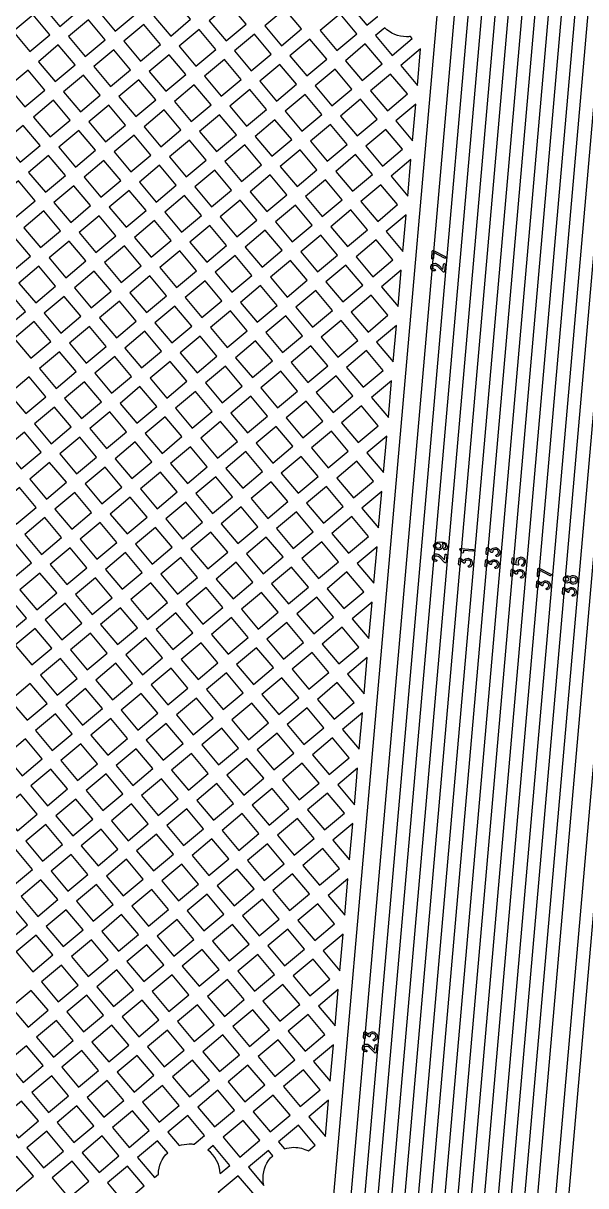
# Model space of a CAD drawing. Extents: x 592 to 965, y 89 to 353.
# Drawn here: x 671.16 to 674.39, y 200.61 to 207.3 of the extents above; entities that cross this region are included whole.
import ezdxf

# ---------------------------------------------------------------- set-up
doc = ezdxf.new("R2010")
doc.units = 0
doc.layers.add('bak_bak_ttr1-bcq8120', color=8, linetype='Continuous')
doc.layers.add('biaozhu1', color=4, linetype='Continuous')

msp = doc.modelspace()

# ---------------------------------------------------------------- linework, layer by layer
at = {"layer": 'bak_bak_ttr1-bcq8120'}
for p, q in [((673.444, 207.1498), (673.3297, 207.0539)), ((673.4256, 206.9396), (673.444, 207.1498)), ((673.3297, 207.0539), (673.4256, 206.9396)), ((673.4161, 206.8313), (673.3018, 206.7354)), ((673.3977, 206.6211), (673.4161, 206.8313)), ((673.3018, 206.7354), (673.3977, 206.6211)), ((673.3882, 206.5127), (673.2739, 206.4168)), ((673.3698, 206.3025), (673.3882, 206.5127)), ((673.2739, 206.4168), (673.3698, 206.3025)), ((673.3604, 206.1944), (673.246, 206.0984)), ((673.342, 205.9841), (673.3604, 206.1944)), ((673.246, 206.0984), (673.342, 205.9841)), ((673.3325, 205.8758), (673.2182, 205.7799)), ((673.3141, 205.6657), (673.3325, 205.8758)), ((673.2182, 205.7799), (673.3141, 205.6657)), ((673.3046, 205.5572), (673.1905, 205.4614)), ((673.2863, 205.3473), (673.3046, 205.5572)), ((673.1905, 205.4614), (673.2863, 205.3473)), ((673.2768, 205.2389), (673.1624, 205.143)), ((673.2584, 205.0286), (673.2768, 205.2389)), ((673.1624, 205.143), (673.2584, 205.0286)), ((673.2489, 204.9204), (673.1347, 204.8245)), ((673.2305, 204.7102), (673.2489, 204.9204)), ((673.1347, 204.8245), (673.2305, 204.7102)), ((673.2211, 204.6018), (673.1068, 204.506)), ((673.2027, 204.3918), (673.2211, 204.6018)), ((673.1068, 204.506), (673.2027, 204.3918)), ((673.1932, 204.2835), (673.0789, 204.1876)), ((673.1748, 204.0733), (673.1932, 204.2835)), ((673.0789, 204.1876), (673.1748, 204.0733)), ((673.1653, 203.9649), (673.051, 203.869)), ((673.1469, 203.7547), (673.1653, 203.9649)), ((673.051, 203.869), (673.1469, 203.7547)), ((673.1375, 203.6463), (673.0233, 203.5506)), ((673.1191, 203.4364), (673.1375, 203.6463)), ((673.0233, 203.5506), (673.1191, 203.4364)), ((673.1096, 203.328), (672.9953, 203.2321)), ((673.0912, 203.1178), (673.1096, 203.328)), ((672.9953, 203.2321), (673.0912, 203.1178)), ((673.0817, 203.0095), (672.9674, 202.9135)), ((672.9674, 202.9135), (673.0636, 202.7989)), ((673.0542, 202.6911), (672.9397, 202.5951)), ((673.0357, 202.4806), (673.0542, 202.6911)), ((672.9397, 202.5951), (673.0357, 202.4806)), ((673.0263, 202.3728), (672.9117, 202.2766)), ((673.0079, 202.162), (673.0263, 202.3728)), ((672.9117, 202.2766), (673.0079, 202.162)), ((672.9984, 202.0543), (672.8838, 201.9581)), ((672.98, 201.8434), (672.9984, 202.0543)), ((672.8838, 201.9581), (672.98, 201.8434)), ((672.9706, 201.7359), (672.856, 201.6397)), ((672.9522, 201.5251), (672.9706, 201.7359)), ((672.856, 201.6397), (672.9522, 201.5251)), ((672.9427, 201.4174), (672.8281, 201.3212)), ((672.9243, 201.2066), (672.9427, 201.4174)), ((672.8281, 201.3212), (672.9243, 201.2066)), ((672.9149, 201.0988), (672.8003, 201.0026)), ((672.8964, 200.888), (672.9149, 201.0988)), ((672.8003, 201.0026), (672.8964, 200.888)), ((672.454, 200.7121), (672.543, 200.6059))]:
    msp.add_line(p, q, dxfattribs=at)
for points in [[(671.2769, 185.7229), (672.42, 198.788, -0.084557), (672.4866, 199.0419, 0.012842), (672.5007, 199.0751, -0.038892), (672.5917, 199.2611, 0.005432), (672.5982, 199.273, -0.072156), (672.7286, 199.4537, 0.012468), (672.7417, 199.4681, -0.023508), (672.8294, 199.5582, -0.022369), (672.8905, 199.6105, 0.199574), (672.9782, 199.7807), (673.7643, 208.7684, 0.208857), (673.7545, 208.7977), (673.1101, 209.5657, 0.198847), (672.9178, 209.6646), (672.8984, 209.6662, -0.199257), (672.1572, 210.0527), (672.0399, 210.1926, -0.198627), (671.9547, 210.4666), (671.9631, 210.5626, 0.129624), (671.9307, 210.751)], [(672.151, 210.6581, 0.290912), (672.0351, 210.5104), (672.0304, 210.4574, 0.199272), (672.1004, 210.239), (672.2177, 210.0992, 0.204201), (672.9274, 209.7402, -0.199004), (673.1705, 209.6122), (673.8152, 208.8438, -0.193632), (673.8403, 208.7618), (673.0539, 199.7714, -0.198813), (672.938, 199.5509, 0.022929), (672.8806, 199.5018, 0.023385), (672.7985, 199.4173, -0.010513), (672.7853, 199.4028, -0.022235), (672.7832, 199.4003, 0.072793), (672.6647, 199.2358, -0.004389), (672.6589, 199.2252, -0.015946), (672.6578, 199.2232, 0.008858), (672.6471, 199.2047, 0.035228), (672.5708, 199.0451, -0.011593), (672.5567, 199.0119, -0.012171), (672.5561, 199.0105, 0.085251), (672.4957, 198.7794), (671.3528, 185.7165)], [(671.6253, 186.2084), (672.7159, 198.6734, -0.109035), (672.8491, 199.0962, 0.010628), (672.8684, 199.1315, -0.078149), (672.9555, 199.249, 0.016419), (672.9732, 199.2677, -0.026864), (673.0508, 199.3462, -0.017483), (673.0527, 199.3478, -0.026016), (673.0556, 199.3504), (673.159, 199.4374, 0.206158), (673.2756, 199.656), (674.0701, 208.7374, 0.197997), (673.9887, 208.9935), (673.2759, 209.8428, 0.098174), (673.2282, 209.8803), (673.1044, 209.9447, 0.068083), (673.0432, 209.9661, -0.042452), (672.9933, 209.9811, -0.064211), (672.7411, 210.1191, -0.072778), (672.7333, 210.1268, -0.203043), (672.6243, 210.4868), (672.5566, 210.6506, -0.065566), (672.5557, 210.6537)], [(672.8294, 210.621), (672.6999, 210.4768), (672.6992, 210.4695, 0.195262), (672.7899, 210.1779, 0.063755), (673.0238, 210.051, 0.039514), (673.0588, 210.0408, -0.070671), (673.1423, 210.0108), (673.2664, 209.9463, -0.097947), (673.3362, 209.8894), (674.0471, 209.0426, -0.199712), (674.1458, 208.7282), (673.3512, 199.6467, -0.204081), (673.2067, 199.378, -0.009011), (673.1946, 199.3676), (673.1021, 199.2898, 0.027055), (673.0297, 199.2166, -0.016274), (673.0087, 199.1944, 0.079024), (672.9351, 199.0946, -0.010566), (672.9143, 199.0568, 0.10916), (672.7916, 198.6646), (671.7015, 186.2046, -0.006158)], [(671.9392, 186.2989), (673.0169, 198.6167, -0.187863), (673.2742, 199.1355), (673.4278, 199.2644, 0.198737), (673.5717, 199.5431), (674.3747, 208.7222, 0.198999), (674.2263, 209.1894), (673.4434, 210.1226, -0.136966), (673.2993, 210.4407, 0.102815), (673.231, 210.5359)], [(673.461, 210.5468, 0.152816), (673.3876, 210.3908, 0.109088), (673.5019, 210.1716), (674.2868, 209.2358, -0.198711), (674.4504, 208.713), (673.6473, 199.5339, -0.197798), (673.4761, 199.2055), (673.3238, 199.0777, 0.187956), (673.0926, 198.6075), (672.0149, 186.2898, 0.020622)], [(672.2339, 185.3648), (672.24, 186.0312, -0.021921), (672.2436, 186.1156, -0.016001), (672.2439, 186.1179), (673.3267, 198.4935, -0.080307), (673.4195, 198.7838, -0.101185), (673.5465, 198.9439), (673.7317, 199.0993, 0.198892), (673.8605, 199.3465), (674.6794, 208.7077, 0.198951), (674.3614, 209.7159), (674.1086, 210.0173, -0.197129), (674.0163, 210.3137), (674.0217, 210.3758), (673.9325, 210.531)], [(674.2095, 210.5059), (674.0976, 210.3693), (674.0922, 210.307, 0.201222), (674.1706, 210.0618), (674.4198, 209.7649, -0.198945), (674.7554, 208.7011), (673.9364, 199.3399, -0.198476), (673.7813, 199.0414), (673.5952, 198.8852, 0.100956), (673.4875, 198.7494, 0.079892), (673.4023, 198.4837), (672.3194, 186.107, 0.021407), (672.3162, 186.031), (672.3101, 185.3463, 0.093108), (672.7399, 182.931, 0.006371)], [(672.4855, 210.4583), (672.5578, 210.1891), (672.619, 210.1161, 0.176587), (673.0168, 209.8878, -0.076586), (673.0987, 209.8597), (673.1732, 209.8206, -0.096961), (673.2429, 209.7634), (673.9317, 208.9425, -0.197172), (673.9941, 208.7428), (673.2017, 199.6856, -0.197245), (673.0968, 199.4849), (672.9925, 199.3973, 0.025718), (672.9127, 199.3159, -0.01192), (672.8926, 199.2943, 0.073273), (672.7995, 199.1647, -0.005522), (672.7904, 199.1482, -0.009972), (672.7898, 199.1471, 0.004013), (672.7813, 199.1322, -0.013227), (672.7805, 199.1306, 0.108271), (672.6399, 198.679), (671.5344, 186.0435)], [(673.1621, 210.4317), (673.2626, 210.1713), (673.3519, 210.0852, -0.092288), (673.4174, 210.0313), (674.1697, 209.1349, -0.199976), (674.2984, 208.7238), (673.5032, 199.6345, -0.19901), (673.3116, 199.2668), (673.2261, 199.195, 0.199599), (672.9433, 198.6498), (671.8585, 186.2511)], [(672.5656, 185.1566, -0.006619), (672.5838, 185.7935, -0.009763), (672.5838, 185.7952), (672.592, 185.9734, -0.009446), (672.654, 186.8807), (673.6498, 198.2615, -0.198259), (673.959, 198.8531), (674.0416, 198.9225, 0.198509), (674.1777, 199.1844), (675.0365, 209.0003, 0.14043), (674.9603, 209.3863, -0.082759), (674.8329, 209.7851), (674.7698, 210.2207), (674.6331, 210.4302)], [(671.4585, 186.0497), (672.5642, 198.688, -0.112201), (672.7245, 199.1864, 0.005658), (672.733, 199.2018, -0.072475), (672.8382, 199.3477, 0.011763), (672.8556, 199.3664, -0.026274), (672.9428, 199.4551), (673.0474, 199.5429, 0.200486), (673.126, 199.6949), (673.9181, 208.7493, 0.201057), (673.8712, 208.8961), (673.1825, 209.7168, 0.097178), (673.1348, 209.7547), (673.0632, 209.7922, 0.079912), (673.0006, 209.8133, -0.176619), (672.5585, 210.0696), (672.4999, 210.1394, -0.058412), (672.4948, 210.1423), (672.2453, 210.2588)], [(673.8571, 210.2695), (673.8293, 210.1178, 0.105861), (673.8392, 210.0452, 0.005662), (673.8556, 210.0044, -0.017563), (673.8565, 210.002, 0.073381), (673.8893, 209.949), (674.4049, 209.3346, -0.198907), (674.6029, 208.7068), (673.7893, 199.4083, -0.197474), (673.6437, 199.1304), (673.4591, 198.9755, 0.069681), (673.4154, 198.9272, 0.127401), (673.2436, 198.4393), (672.1676, 186.1405, 0.022673), (672.1635, 186.0432, -0.0028), (672.1634, 185.9437, -0.009724), (672.1634, 185.9426), (672.1574, 185.3114, 0.07177), (672.4263, 183.3888, 0.003315), (672.447, 183.3085), (672.4768, 183.2194, 0.016253), (672.8811, 182.1442, 0.014237)], [(671.7824, 186.2558), (672.8678, 198.6608, -0.198355), (673.1774, 199.2536), (673.263, 199.3254, 0.198778), (673.4272, 199.6411), (674.2229, 208.7348, 0.197785), (674.1113, 209.0859), (673.359, 209.9823, 0.0961), (673.313, 210.0196, -0.081677), (673.3029, 210.0266), (673.2102, 210.116, -0.030807), (673.2074, 210.1174), (672.9436, 210.2086)], [(672.0811, 185.3117, -0.004246), (672.0868, 185.7562, -0.022765), (672.0871, 185.7596, -0.017978), (672.087, 185.7622), (672.0873, 186.0429, -0.022698), (672.0916, 186.1472), (673.1681, 198.4504, -0.12635), (673.3522, 198.9698, -0.070436), (673.4107, 199.0344), (673.5951, 199.1891, 0.200192), (673.7139, 199.4195), (674.527, 208.7135, 0.198916), (674.3465, 209.2855), (673.8309, 209.9, -0.078668), (673.7842, 209.9776, -0.003334), (673.7743, 210.0021, -0.024299), (673.7733, 210.0042, 0.147241), (673.6031, 210.2187)], [(674.5781, 210.1968), (674.5595, 209.9558, 0.058875), (674.6434, 209.8024, -0.176555), (674.9351, 208.7157), (674.1071, 199.2512, -0.199013), (673.946, 198.9419), (673.7816, 198.804, 0.093137), (673.7289, 198.7399, 0.103735), (673.5531, 198.1593), (672.5031, 186.1577, 0.01783), (672.4942, 185.9816, -0.014054), (672.4941, 185.9789), (672.488, 185.3452, 0.010784), (672.4914, 185.0666, 0.062661), (672.7298, 183.6519, -0.03397), (672.7313, 183.6452, 0.009612), (672.7849, 183.4225, -0.010239), (672.7854, 183.4208, 0.064527), (673.3584, 182.0004, -0.151028)], [(672.3863, 185.3458), (672.3927, 185.9858, -0.017573), (672.4019, 186.1665), (673.4519, 198.1682, -0.103735), (673.6397, 198.7887, -0.093282), (673.7165, 198.882), (673.8812, 199.0202, 0.198619), (674.0058, 199.2601), (674.8339, 208.7246, 0.177626), (674.5566, 209.7494, -0.07673), (674.4427, 209.9812, 0.092465), (674.3175, 210.1023)], [(673.6083, 208.1533), (672.8764, 199.7857, -0.224537)], [(673.0636, 202.7989), (673.0774, 202.9568, -0.030636), (673.0775, 202.9614), (673.0817, 203.0095)], [(672.543, 200.6059, -0.060824), (672.5378, 200.6487, -0.207353), (672.594, 200.7784), (672.5688, 200.8084), (672.454, 200.7121)]]:
    msp.add_lwpolyline(points, format="xyb", dxfattribs=at)
for points in [[(671.2735, 207.3942), (671.3699, 207.2793), (671.4847, 207.3757), (671.3884, 207.4905)], [(671.5921, 207.3663), (671.6883, 207.2516), (671.8031, 207.3479), (671.7068, 207.4626)], [(671.9104, 207.3385), (672.0068, 207.2237), (672.1216, 207.32), (672.0252, 207.4348)], [(672.2289, 207.3106), (672.3252, 207.1959), (672.4399, 207.2921), (672.3437, 207.4068)], [(671.1003, 207.2489), (671.1967, 207.134), (671.3115, 207.2303), (671.2151, 207.3452)], [(671.4188, 207.2209), (671.5151, 207.1062), (671.63, 207.2026), (671.5337, 207.3173)], [(672.5473, 207.2827), (672.6436, 207.1679), (672.7585, 207.2643), (672.6622, 207.3791)], [(672.8659, 207.2549), (672.9622, 207.14), (673.0771, 207.2364), (672.9807, 207.3512)], [(671.7373, 207.1932), (671.8337, 207.0784), (671.9484, 207.1747), (671.8521, 207.2895)], [(672.0558, 207.1653), (672.1521, 207.0506), (672.2668, 207.1469), (672.1706, 207.2616)], [(672.3742, 207.1375), (672.4705, 207.0226), (672.5853, 207.1189), (672.4889, 207.2338)], [(672.6926, 207.1095), (672.789, 206.9947), (672.9039, 207.0911), (672.8075, 207.2059)], [(671.2457, 207.0757), (671.3419, 206.961), (671.4567, 207.0573), (671.3605, 207.172)], [(671.5641, 207.0479), (671.6604, 206.933), (671.7753, 207.0294), (671.6789, 207.1442)], [(671.8827, 207.02), (671.9789, 206.9053), (672.0937, 207.0016), (671.9974, 207.1163)], [(673.0112, 207.0817), (673.1075, 206.967), (673.2223, 207.0633), (673.126, 207.178)], [(672.201, 206.9922), (672.2974, 206.8774), (672.4122, 206.9737), (672.3158, 207.0885)], [(672.5195, 206.9643), (672.6159, 206.8494), (672.7306, 206.9457), (672.6343, 207.0605)], [(671.0725, 206.9304), (671.1688, 206.8157), (671.2836, 206.912), (671.1873, 207.0267)], [(671.3909, 206.9026), (671.4873, 206.7877), (671.6021, 206.884), (671.5057, 206.9989)], [(672.838, 206.9363), (672.9342, 206.8216), (673.0491, 206.918), (672.9529, 207.0327)], [(673.1565, 206.9086), (673.2528, 206.7937), (673.3676, 206.8901), (673.2713, 207.0049)], [(671.7094, 206.8746), (671.8057, 206.7599), (671.9205, 206.8563), (671.8243, 206.971)], [(672.0279, 206.8469), (672.1243, 206.7321), (672.239, 206.8284), (672.1427, 206.9432)], [(672.3464, 206.819), (672.4427, 206.7041), (672.5575, 206.8004), (672.4611, 206.9153)], [(671.2178, 206.7573), (671.3141, 206.6424), (671.4289, 206.7387), (671.3326, 206.8536)], [(672.6649, 206.791), (672.7611, 206.6763), (672.8759, 206.7726), (672.7796, 206.8873)], [(672.9832, 206.7632), (673.0796, 206.6484), (673.1945, 206.7448), (673.0981, 206.8596)], [(671.5363, 206.7294), (671.6325, 206.6146), (671.7473, 206.7109), (671.651, 206.8257)], [(671.8547, 206.7016), (671.951, 206.5867), (672.0659, 206.6831), (671.9695, 206.7979)], [(672.1732, 206.6737), (672.2696, 206.5589), (672.3844, 206.6552), (672.288, 206.77)], [(672.4917, 206.6458), (672.588, 206.5311), (672.7027, 206.6274), (672.6065, 206.7421)], [(672.8101, 206.618), (672.9065, 206.5031), (673.0212, 206.5994), (672.9248, 206.7142)], [(671.0446, 206.612), (671.141, 206.4971), (671.2558, 206.5934), (671.1594, 206.7083)], [(671.3631, 206.5841), (671.4594, 206.4693), (671.5742, 206.5657), (671.4779, 206.6804)], [(671.6815, 206.5563), (671.7779, 206.4414), (671.8926, 206.5377), (671.7963, 206.6526)], [(673.1286, 206.59), (673.2249, 206.4752), (673.3398, 206.5715), (673.2434, 206.6864)], [(672, 206.5283), (672.0964, 206.4135), (672.2112, 206.5099), (672.1149, 206.6247)], [(672.3186, 206.5005), (672.4148, 206.3858), (672.5296, 206.4821), (672.4334, 206.5968)], [(671.19, 206.4388), (671.2862, 206.3241), (671.401, 206.4204), (671.3047, 206.5351)], [(672.637, 206.4727), (672.7333, 206.3578), (672.8481, 206.4541), (672.7517, 206.569)], [(672.9555, 206.4447), (673.0518, 206.3299), (673.1666, 206.4262), (673.0702, 206.541)], [(671.5084, 206.411), (671.6047, 206.2961), (671.7195, 206.3924), (671.6231, 206.5073)], [(671.8269, 206.3831), (671.9232, 206.2682), (672.038, 206.3645), (671.9416, 206.4794)], [(672.1453, 206.3551), (672.2416, 206.2404), (672.3565, 206.3368), (672.2602, 206.4515)], [(671.0167, 206.2934), (671.113, 206.1787), (671.2279, 206.2751), (671.1316, 206.3898)], [(672.4638, 206.3274), (672.5602, 206.2126), (672.675, 206.3089), (672.5786, 206.4237)], [(672.7823, 206.2995), (672.8787, 206.1846), (672.9934, 206.2809), (672.8971, 206.3958)], [(671.3352, 206.2657), (671.4316, 206.1508), (671.5463, 206.2471), (671.45, 206.362)], [(671.6537, 206.2378), (671.7501, 206.1229), (671.8649, 206.2192), (671.7685, 206.3341)], [(673.1008, 206.2715), (673.1971, 206.1568), (673.3118, 206.2531), (673.2155, 206.3678)], [(671.9722, 206.2098), (672.0685, 206.0951), (672.1832, 206.1914), (672.087, 206.3061)], [(672.2906, 206.182), (672.3869, 206.0672), (672.5018, 206.1636), (672.4055, 206.2784)], [(672.6092, 206.1542), (672.7055, 206.0393), (672.8203, 206.1356), (672.7239, 206.2505)], [(671.162, 206.1203), (671.2583, 206.0055), (671.3732, 206.1019), (671.2768, 206.2167)], [(671.4806, 206.0925), (671.5769, 205.9776), (671.6917, 206.0739), (671.5953, 206.1888)], [(672.9277, 206.1262), (673.0239, 206.0115), (673.1387, 206.1078), (673.0424, 206.2225)], [(671.799, 206.0645), (671.8953, 205.9498), (672.0101, 206.0461), (671.9138, 206.1609)], [(672.1174, 206.0368), (672.2138, 205.9219), (672.3286, 206.0182), (672.2322, 206.1331)], [(670.9889, 205.9751), (671.0853, 205.8603), (671.2, 205.9565), (671.1036, 206.0713)], [(671.3073, 205.9471), (671.4037, 205.8323), (671.5185, 205.9286), (671.4222, 206.0435)], [(672.4359, 206.0088), (672.5323, 205.894), (672.6472, 205.9904), (672.5508, 206.1052)], [(672.7545, 205.981), (672.8508, 205.8663), (672.9655, 205.9626), (672.8693, 206.0773)], [(673.0729, 205.9532), (673.1693, 205.8383), (673.284, 205.9346), (673.1877, 206.0495)], [(671.6259, 205.9193), (671.7222, 205.8045), (671.8369, 205.9008), (671.7407, 206.0156)], [(671.9443, 205.8915), (672.0406, 205.7766), (672.1554, 205.8729), (672.0591, 205.9878)], [(672.2628, 205.8635), (672.3592, 205.7487), (672.4739, 205.845), (672.3776, 205.9598)], [(672.5813, 205.8356), (672.6775, 205.7209), (672.7924, 205.8173), (672.6961, 205.932)], [(671.1343, 205.8019), (671.2306, 205.687), (671.3453, 205.7833), (671.2489, 205.8981)], [(671.4527, 205.7739), (671.5489, 205.6592), (671.6638, 205.7556), (671.5675, 205.8703)], [(671.7711, 205.7462), (671.8675, 205.6313), (671.9823, 205.7276), (671.8859, 205.8425)], [(672.8998, 205.8079), (672.9961, 205.693), (673.1109, 205.7893), (673.0145, 205.9042)], [(672.0896, 205.7182), (672.186, 205.6034), (672.3008, 205.6997), (672.2044, 205.8146)], [(672.4081, 205.6903), (672.5044, 205.5756), (672.6192, 205.6719), (672.5229, 205.7866)], [(670.961, 205.6565), (671.0574, 205.5417), (671.1722, 205.6381), (671.0759, 205.7529)], [(671.2796, 205.6287), (671.3759, 205.514), (671.4905, 205.6102), (671.3943, 205.7249)], [(672.7265, 205.6625), (672.8229, 205.5477), (672.9378, 205.6441), (672.8414, 205.7589)], [(673.0451, 205.6347), (673.1415, 205.5198), (673.2562, 205.6161), (673.1599, 205.731)], [(671.5979, 205.6008), (671.6943, 205.486), (671.8091, 205.5823), (671.7128, 205.6972)], [(671.9165, 205.5729), (672.0129, 205.4581), (672.1276, 205.5544), (672.0313, 205.6692)], [(672.235, 205.545), (672.3312, 205.4303), (672.446, 205.5266), (672.3498, 205.6413)], [(671.1064, 205.4833), (671.2026, 205.3686), (671.3175, 205.465), (671.2212, 205.5797)], [(672.5534, 205.5172), (672.6497, 205.4024), (672.7645, 205.4987), (672.6681, 205.6135)], [(672.8719, 205.4893), (672.9682, 205.3744), (673.0831, 205.4708), (672.9867, 205.5857)], [(671.4248, 205.4556), (671.5212, 205.3407), (671.6359, 205.437), (671.5395, 205.5518)], [(671.7432, 205.4276), (671.8396, 205.3127), (671.9545, 205.4091), (671.8581, 205.524)], [(672.0618, 205.3997), (672.1581, 205.285), (672.2729, 205.3813), (672.1766, 205.496)], [(672.3802, 205.3719), (672.4766, 205.2571), (672.5914, 205.3534), (672.495, 205.4682)], [(672.6987, 205.344), (672.7951, 205.2292), (672.9099, 205.3255), (672.8135, 205.4403)], [(671.2516, 205.3102), (671.348, 205.1954), (671.4628, 205.2918), (671.3665, 205.4066)], [(671.5702, 205.2824), (671.6666, 205.1675), (671.7812, 205.2638), (671.6849, 205.3786)], [(673.0172, 205.3161), (673.1135, 205.2014), (673.2283, 205.2977), (673.1321, 205.4125)], [(671.8886, 205.2544), (671.9848, 205.1396), (672.0997, 205.236), (672.0035, 205.3507)], [(672.2071, 205.2266), (672.3034, 205.1118), (672.4182, 205.2081), (672.3218, 205.3229)], [(671.0783, 205.1648), (671.1747, 205.05), (671.2896, 205.1464), (671.1932, 205.2612)], [(672.5256, 205.1987), (672.6219, 205.0839), (672.7367, 205.1802), (672.6403, 205.295)], [(672.8441, 205.1708), (672.9403, 205.0561), (673.0551, 205.1524), (672.9588, 205.2671)], [(671.3969, 205.137), (671.4933, 205.0221), (671.6082, 205.1185), (671.5118, 205.2334)], [(671.7155, 205.1091), (671.8118, 204.9944), (671.9265, 205.0907), (671.8302, 205.2054)], [(672.0338, 205.0813), (672.1302, 204.9664), (672.2451, 205.0628), (672.1487, 205.1777)], [(672.3524, 205.0534), (672.4488, 204.9386), (672.5636, 205.0349), (672.4672, 205.1497)], [(672.6709, 205.0255), (672.7672, 204.9108), (672.8819, 205.0071), (672.7857, 205.1218)], [(671.2237, 204.9916), (671.3201, 204.8768), (671.4349, 204.9732), (671.3386, 205.088)], [(671.5423, 204.9638), (671.6385, 204.8491), (671.7534, 204.9455), (671.6572, 205.0602)], [(672.9893, 204.9977), (673.0857, 204.8829), (673.2004, 204.9792), (673.1041, 205.094)], [(671.8608, 204.9361), (671.9571, 204.8212), (672.0718, 204.9174), (671.9754, 205.0323)], [(672.1792, 204.9081), (672.2755, 204.7932), (672.3904, 204.8896), (672.294, 205.0044)], [(672.4978, 204.8802), (672.594, 204.7655), (672.7088, 204.8618), (672.6125, 204.9765)], [(671.0506, 204.8464), (671.147, 204.7315), (671.2617, 204.8278), (671.1653, 204.9426)], [(671.369, 204.8184), (671.4653, 204.7037), (671.5802, 204.8001), (671.4839, 204.9148)], [(672.8161, 204.8524), (672.9125, 204.7376), (673.0273, 204.8339), (672.9309, 204.9487)], [(671.6875, 204.7907), (671.7839, 204.6758), (671.8988, 204.7722), (671.8024, 204.8871)], [(672.0061, 204.7628), (672.1025, 204.648), (672.2172, 204.7442), (672.1208, 204.8591)], [(672.3245, 204.7348), (672.4208, 204.6201), (672.5356, 204.7165), (672.4394, 204.8312)], [(672.643, 204.7071), (672.7394, 204.5923), (672.8541, 204.6886), (672.7578, 204.8034)], [(672.9615, 204.6792), (673.0579, 204.5643), (673.1726, 204.6607), (673.0763, 204.7755)], [(671.196, 204.6732), (671.2922, 204.5585), (671.4069, 204.6547), (671.3107, 204.7694)], [(671.5143, 204.6453), (671.6106, 204.5305), (671.7255, 204.6269), (671.6291, 204.7417)], [(671.8329, 204.6175), (671.9292, 204.5026), (672.0441, 204.599), (671.9477, 204.7139)], [(672.1515, 204.5896), (672.2477, 204.4749), (672.3624, 204.5711), (672.2662, 204.6858)], [(672.4698, 204.5618), (672.5661, 204.4469), (672.681, 204.5433), (672.5846, 204.6581)], [(671.0227, 204.5278), (671.119, 204.4131), (671.2338, 204.5095), (671.1376, 204.6242)], [(671.3412, 204.5001), (671.4376, 204.3852), (671.5523, 204.4815), (671.4559, 204.5963)], [(672.7884, 204.5339), (672.8847, 204.4191), (672.9995, 204.5154), (672.9031, 204.6302)], [(671.6596, 204.4721), (671.756, 204.3572), (671.8709, 204.4536), (671.7745, 204.5685)], [(671.9782, 204.4442), (672.0745, 204.3295), (672.1893, 204.4259), (672.0931, 204.5406)], [(672.2967, 204.4165), (672.3931, 204.3017), (672.5078, 204.3979), (672.4114, 204.5128)], [(671.168, 204.3547), (671.2643, 204.2399), (671.3792, 204.3363), (671.2828, 204.4511)], [(672.6151, 204.3885), (672.7115, 204.2737), (672.8263, 204.3701), (672.73, 204.4849)], [(672.9337, 204.3607), (673.03, 204.246), (673.1447, 204.3423), (673.0485, 204.457)], [(671.4865, 204.3269), (671.5829, 204.212), (671.6976, 204.3083), (671.6012, 204.4231)], [(671.805, 204.2989), (671.9012, 204.1842), (672.0161, 204.2806), (671.9198, 204.3953)], [(670.9947, 204.2094), (671.0911, 204.0945), (671.206, 204.1909), (671.1096, 204.3058)], [(672.1235, 204.2712), (672.2198, 204.1563), (672.3347, 204.2527), (672.2383, 204.3676)], [(672.4421, 204.2433), (672.5384, 204.1285), (672.6531, 204.2247), (672.5567, 204.3395)], [(672.7605, 204.2153), (672.8567, 204.1006), (672.9716, 204.197), (672.8753, 204.3117)], [(671.3133, 204.1815), (671.4097, 204.0667), (671.5245, 204.163), (671.4282, 204.2779)], [(671.6319, 204.1536), (671.7281, 204.0389), (671.8428, 204.1352), (671.7466, 204.2499)], [(671.9502, 204.1258), (672.0466, 204.0109), (672.1614, 204.1073), (672.0651, 204.2222)], [(672.2688, 204.0979), (672.3652, 203.9831), (672.48, 204.0795), (672.3837, 204.1943)], [(671.1401, 204.0361), (671.2364, 203.9213), (671.3513, 204.0177), (671.2549, 204.1325)], [(671.4587, 204.0083), (671.5549, 203.8936), (671.6698, 203.99), (671.5735, 204.1047)], [(672.5874, 204.0701), (672.6837, 203.9554), (672.7983, 204.0516), (672.7021, 204.1663)], [(672.9057, 204.0422), (673.0021, 203.9274), (673.1169, 204.0238), (673.0206, 204.1386)], [(671.7771, 203.9806), (671.8735, 203.8657), (671.9882, 203.962), (671.8918, 204.0768)], [(672.0956, 203.9526), (672.1919, 203.8377), (672.3068, 203.9341), (672.2104, 204.049)], [(670.967, 203.8909), (671.0634, 203.7761), (671.1781, 203.8723), (671.0817, 203.9872)], [(672.4142, 203.9247), (672.5104, 203.81), (672.6253, 203.9064), (672.529, 204.0211)], [(672.7326, 203.897), (672.829, 203.7822), (672.9437, 203.8784), (672.8473, 203.9932)], [(671.2854, 203.8629), (671.3817, 203.7482), (671.4965, 203.8446), (671.4003, 203.9593)], [(671.6039, 203.8352), (671.7003, 203.7204), (671.8151, 203.8167), (671.7187, 203.9316)], [(671.9225, 203.8073), (672.0188, 203.6925), (672.1335, 203.7887), (672.0372, 203.9036)], [(672.2409, 203.7794), (672.3372, 203.6646), (672.452, 203.761), (672.3558, 203.8757)], [(672.5594, 203.7516), (672.6558, 203.6368), (672.7706, 203.7332), (672.6743, 203.848)], [(671.1123, 203.7177), (671.2086, 203.603), (671.3233, 203.6992), (671.2271, 203.8139)], [(671.4307, 203.6898), (671.527, 203.575), (671.6419, 203.6714), (671.5455, 203.7862)], [(672.878, 203.7238), (672.9743, 203.609), (673.089, 203.7052), (672.9927, 203.82)], [(671.7493, 203.662), (671.8456, 203.5471), (671.9605, 203.6435), (671.8641, 203.7584)], [(672.0678, 203.6341), (672.1641, 203.5194), (672.2788, 203.6157), (672.1825, 203.7304)], [(672.3861, 203.6063), (672.4825, 203.4914), (672.5974, 203.5878), (672.501, 203.7027)], [(671.2576, 203.5446), (671.3539, 203.4298), (671.4687, 203.526), (671.3723, 203.6409)], [(672.7047, 203.5784), (672.8011, 203.4636), (672.916, 203.56), (672.8196, 203.6748)], [(671.576, 203.5166), (671.6724, 203.4018), (671.7872, 203.4982), (671.6909, 203.613)], [(671.8946, 203.4888), (671.9909, 203.3741), (672.1057, 203.4704), (672.0094, 203.5851)], [(672.2131, 203.461), (672.3094, 203.3462), (672.4241, 203.4424), (672.3278, 203.5573)], [(672.5315, 203.433), (672.6279, 203.3182), (672.7427, 203.4146), (672.6464, 203.5294)], [(672.8501, 203.4052), (672.9463, 203.2905), (673.0612, 203.3869), (672.965, 203.5016)], [(671.0844, 203.3993), (671.1808, 203.2845), (671.2956, 203.3808), (671.1992, 203.4956)], [(671.4029, 203.3714), (671.4993, 203.2565), (671.614, 203.3528), (671.5176, 203.4676)], [(671.7214, 203.3434), (671.8176, 203.2287), (671.9325, 203.3251), (671.8362, 203.4398)], [(672.0398, 203.3157), (672.1362, 203.2008), (672.251, 203.2972), (672.1547, 203.4121)], [(672.3584, 203.2878), (672.4548, 203.173), (672.5695, 203.2692), (672.4731, 203.3841)], [(671.2298, 203.2261), (671.3261, 203.1112), (671.4409, 203.2076), (671.3445, 203.3224)], [(672.6768, 203.2598), (672.7731, 203.1451), (672.888, 203.2415), (672.7917, 203.3562)], [(671.5483, 203.1982), (671.6445, 203.0835), (671.7592, 203.1797), (671.663, 203.2944)], [(671.8666, 203.1703), (671.963, 203.0555), (672.0778, 203.1519), (671.9815, 203.2667)], [(672.1852, 203.1425), (672.2815, 203.0276), (672.3964, 203.124), (672.3, 203.2388)], [(671.0565, 203.0807), (671.1529, 202.9659), (671.2678, 203.0623), (671.1714, 203.1771)], [(672.5037, 203.1146), (672.6, 202.9999), (672.7147, 203.0961), (672.6185, 203.2109)], [(672.8221, 203.0867), (672.9184, 202.9719), (673.0333, 203.0683), (672.9369, 203.1831)], [(671.3751, 203.0529), (671.4714, 202.9382), (671.5861, 203.0345), (671.4899, 203.1492)], [(671.6935, 203.0251), (671.7899, 202.9102), (671.9046, 203.0065), (671.8082, 203.1213)], [(672.0119, 202.9971), (672.1083, 202.8823), (672.2232, 202.9786), (672.1268, 203.0935)], [(672.3305, 202.9693), (672.4268, 202.8545), (672.5416, 202.9509), (672.4454, 203.0656)], [(672.649, 202.9415), (672.7453, 202.8267), (672.8601, 202.9229), (672.7637, 203.0378)], [(671.2019, 202.9075), (671.2981, 202.7928), (671.413, 202.8892), (671.3167, 203.0039)], [(671.5203, 202.8798), (671.6167, 202.7649), (671.7315, 202.8613), (671.6351, 202.9761)], [(671.8389, 202.8519), (671.9352, 202.737), (672.0499, 202.8333), (671.9536, 202.9481)], [(672.1573, 202.8239), (672.2535, 202.7092), (672.3684, 202.8056), (672.2722, 202.9203)], [(671.0288, 202.7623), (671.1251, 202.6476), (671.2398, 202.7438), (671.1435, 202.8585)], [(671.3471, 202.7344), (671.4435, 202.6196), (671.5583, 202.7159), (671.462, 202.8308)], [(672.4758, 202.7962), (672.5721, 202.6813), (672.687, 202.7777), (672.5906, 202.8925)], [(672.7943, 202.7683), (672.8907, 202.6535), (673.0054, 202.7497), (672.909, 202.8646)], [(671.6657, 202.7066), (671.7621, 202.5917), (671.8768, 202.688), (671.7805, 202.8029)], [(671.9842, 202.6786), (672.0805, 202.5639), (672.1952, 202.6602), (672.0989, 202.7749)], [(672.3025, 202.6508), (672.3989, 202.536), (672.5138, 202.6323), (672.4174, 202.7472)], [(672.6211, 202.6229), (672.7175, 202.5081), (672.8323, 202.6045), (672.736, 202.7193)], [(671.174, 202.5892), (671.2704, 202.4743), (671.3851, 202.5706), (671.2887, 202.6855)], [(671.4925, 202.5612), (671.5888, 202.4464), (671.7037, 202.5427), (671.6073, 202.6576)], [(671.811, 202.5333), (671.9073, 202.4186), (672.0221, 202.515), (671.9258, 202.6297)], [(672.1294, 202.5056), (672.2258, 202.3907), (672.3405, 202.487), (672.2441, 202.6018)], [(672.4479, 202.4776), (672.5442, 202.3627), (672.6591, 202.4591), (672.5627, 202.574)], [(671.0008, 202.4438), (671.0972, 202.329), (671.212, 202.4254), (671.1157, 202.5402)], [(671.3194, 202.416), (671.4157, 202.3011), (671.5305, 202.3974), (671.4341, 202.5122)], [(672.7665, 202.4497), (672.8627, 202.335), (672.9776, 202.4314), (672.8813, 202.5461)], [(671.6378, 202.388), (671.7341, 202.2733), (671.8489, 202.3696), (671.7527, 202.4844)], [(671.9563, 202.3603), (672.0526, 202.2454), (672.1674, 202.3417), (672.0711, 202.4566)], [(671.1462, 202.2706), (671.2425, 202.1558), (671.3574, 202.2522), (671.261, 202.367)], [(672.2748, 202.3323), (672.3711, 202.2175), (672.4859, 202.3137), (672.3895, 202.4286)], [(672.5932, 202.3044), (672.6895, 202.1896), (672.8043, 202.286), (672.7081, 202.4007)], [(671.4647, 202.2428), (671.561, 202.128), (671.6757, 202.2243), (671.5794, 202.339)], [(671.7831, 202.2149), (671.8794, 202.1001), (671.9943, 202.1964), (671.8979, 202.3113)], [(672.1016, 202.187), (672.198, 202.0722), (672.3128, 202.1685), (672.2164, 202.2834)], [(672.4201, 202.1591), (672.5164, 202.0444), (672.6311, 202.1407), (672.5348, 202.2554)], [(670.9729, 202.1253), (671.0693, 202.0104), (671.1842, 202.1068), (671.0878, 202.2216)], [(671.2915, 202.0974), (671.3878, 201.9827), (671.5026, 202.0791), (671.4064, 202.1938)], [(671.61, 202.0697), (671.7063, 201.9548), (671.821, 202.0511), (671.7247, 202.1659)], [(672.7384, 202.1313), (672.8348, 202.0164), (672.9497, 202.1128), (672.8533, 202.2277)], [(671.9284, 202.0417), (672.0248, 201.9268), (672.1396, 202.0232), (672.0432, 202.1381)], [(672.247, 202.0138), (672.3432, 201.8991), (672.458, 201.9954), (672.3618, 202.1101)], [(671.1183, 201.9521), (671.2145, 201.8373), (671.3294, 201.9337), (671.2331, 202.0484)], [(672.5654, 201.986), (672.6617, 201.8712), (672.7764, 201.9674), (672.6801, 202.0823)], [(671.4367, 201.9243), (671.5331, 201.8095), (671.648, 201.9059), (671.5516, 202.0207)], [(671.7553, 201.8965), (671.8517, 201.7816), (671.9664, 201.8779), (671.87, 201.9927)], [(672.0737, 201.8685), (672.17, 201.7538), (672.2848, 201.8501), (672.1886, 201.9648)], [(672.3922, 201.8407), (672.4886, 201.7259), (672.6034, 201.8222), (672.507, 201.9371)], [(672.7107, 201.8128), (672.807, 201.6981), (672.9217, 201.7944), (672.8254, 201.9091)], [(671.2635, 201.779), (671.3599, 201.6641), (671.4747, 201.7605), (671.3784, 201.8753)], [(671.5821, 201.7511), (671.6785, 201.6363), (671.7933, 201.7326), (671.6969, 201.8475)], [(671.9007, 201.7232), (671.9969, 201.6085), (672.1116, 201.7048), (672.0154, 201.8195)], [(672.219, 201.6954), (672.3153, 201.5805), (672.4302, 201.6769), (672.3338, 201.7918)], [(672.5375, 201.6675), (672.6338, 201.5528), (672.7486, 201.6491), (672.6523, 201.7638)], [(671.0903, 201.6336), (671.1867, 201.5188), (671.3015, 201.6152), (671.2052, 201.73)], [(671.4089, 201.6058), (671.5052, 201.4909), (671.6201, 201.5873), (671.5237, 201.7021)], [(671.7274, 201.5779), (671.8237, 201.4632), (671.9385, 201.5595), (671.8423, 201.6743)], [(672.0459, 201.5502), (672.1423, 201.4353), (672.257, 201.5316), (672.1606, 201.6464)], [(672.3643, 201.5222), (672.4606, 201.4075), (672.5754, 201.5038), (672.4792, 201.6185)], [(672.6828, 201.4944), (672.7792, 201.3796), (672.8939, 201.4759), (672.7976, 201.5908)], [(671.2357, 201.4604), (671.332, 201.3456), (671.4469, 201.4419), (671.3505, 201.5568)], [(671.5542, 201.4325), (671.6505, 201.3178), (671.7653, 201.4142), (671.6691, 201.5289)], [(671.8727, 201.4048), (671.969, 201.29), (672.0839, 201.3863), (671.9875, 201.5012)], [(672.1912, 201.3769), (672.2875, 201.2622), (672.4022, 201.3585), (672.306, 201.4732)], [(672.5096, 201.3491), (672.6059, 201.2342), (672.7208, 201.3306), (672.6244, 201.4454)], [(671.0625, 201.3152), (671.1589, 201.2003), (671.2737, 201.2966), (671.1773, 201.4115)], [(671.381, 201.2872), (671.4773, 201.1725), (671.5921, 201.2688), (671.4958, 201.3836)], [(671.6995, 201.2595), (671.7958, 201.1446), (671.9107, 201.241), (671.8143, 201.3558)], [(672.018, 201.2316), (672.1143, 201.1169), (672.2291, 201.2132), (672.1329, 201.328)], [(672.3365, 201.2038), (672.4328, 201.089), (672.5476, 201.1853), (672.4512, 201.3001)], [(671.2079, 201.1419), (671.3041, 201.0272), (671.4189, 201.1235), (671.3227, 201.2382)], [(672.6549, 201.1759), (672.7513, 201.061), (672.8661, 201.1574), (672.7698, 201.2722)], [(671.5263, 201.1141), (671.6226, 200.9993), (671.7374, 201.0956), (671.6411, 201.2105)], [(671.8448, 201.0862), (671.9411, 200.9715), (672.0559, 201.0679), (671.9596, 201.1826)], [(671.0347, 200.9966), (671.131, 200.8819), (671.2458, 200.9782), (671.1495, 201.093)], [(672.1633, 201.0585), (672.2596, 200.9437), (672.3745, 201.04), (672.2781, 201.1549)], [(672.4818, 201.0306), (672.5782, 200.9158), (672.6929, 201.012), (672.5965, 201.1269)], [(671.3531, 200.9688), (671.4495, 200.854), (671.5643, 200.9503), (671.4679, 201.0651)], [(671.6716, 200.9409), (671.7679, 200.8262), (671.8827, 200.9225), (671.7864, 201.0373)], [(672.3086, 200.8853), (672.405, 200.7704), (672.5198, 200.8668), (672.4235, 200.9816)], [(671.18, 200.8235), (671.2763, 200.7087), (671.3911, 200.805), (671.2948, 200.9199)], [(671.4985, 200.7956), (671.5947, 200.6809), (671.7095, 200.7772), (671.6132, 200.8919)], [(671.0069, 200.6783), (671.1032, 200.5634), (671.218, 200.6597), (671.1216, 200.7746)], [(671.3253, 200.6503), (671.4216, 200.5356), (671.5364, 200.6319), (671.4401, 200.7466)], [(671.6437, 200.6225), (671.7401, 200.5077), (671.8548, 200.604), (671.7585, 200.7188)], [(672.2807, 200.5667), (672.377, 200.452), (672.4918, 200.5484), (672.3956, 200.6631)]]:
    msp.add_lwpolyline(points, close=True, dxfattribs=at)
for points in [[(673.0391, 207.4002), (673.1354, 207.2854), (673.196, 207.3362, -0.087633), (673.1853, 207.3971, -0.075029), (673.1932, 207.4495), (673.1538, 207.4965)], [(673.1844, 207.227), (673.2807, 207.1123), (673.3954, 207.2085), (673.3852, 207.2207, -0.031336), (673.3631, 207.2193, -0.198973), (673.2373, 207.2714)], [(671.99, 200.9132), (672.0547, 200.8361, -0.084942), (672.1138, 200.8462, -0.038487), (672.141, 200.8441), (672.2013, 200.8947), (672.1049, 201.0095)], [(672.6272, 200.8574), (672.6605, 200.8177, -0.078989), (672.7156, 200.8265, -0.122176), (672.7987, 200.8059), (672.8381, 200.839), (672.7419, 200.9537)], [(671.8168, 200.7678), (671.9132, 200.653), (671.936, 200.6721, -0.196148), (671.9894, 200.7954), (671.9317, 200.8642)]]:
    msp.add_lwpolyline(points, format="xyb", close=True, dxfattribs=at)
msp.add_lwpolyline([(672.2915, 200.6752), (672.3466, 200.7215), (672.2502, 200.8363), (672.22, 200.811)], dxfattribs=at)
msp.add_arc((672.1138, 200.6684), 0.1778, 2.19341, 53.30619, dxfattribs=at)
at = {"layer": 'biaozhu1'}
for points in [[(673.5079, 205.9451), (673.5113, 205.9848, -0.540193), (673.5186, 205.9889), (673.5859, 205.9544, -1), (673.5813, 205.9455), (673.5207, 205.9766)], [(673.5207, 205.9766), (673.5178, 205.9442, -1), (673.5079, 205.9451)], [(673.503, 205.8897, -0.684803), (673.5392, 205.9108), (673.5493, 205.9037), (673.5725, 205.8801)], [(673.5725, 205.8801), (673.575, 205.9091, -1), (673.5849, 205.9082), (673.5815, 205.8684, -0.646517), (673.5729, 205.8653), (673.5425, 205.8963, 0.341729), (673.5139, 205.8987)], [(673.5232, 205.8713, -0.325747), (673.5035, 205.887, -0.138271), (673.503, 205.8897)], [(673.5139, 205.8987, 0.570463), (673.524, 205.8813, -1), (673.5232, 205.8713)], [(673.5186, 204.2898, -0.37884), (673.5664, 204.3106, -0.576904), (673.5935, 204.2699, -0.206346), (673.5905, 204.2674), (673.5837, 204.2651)], [(673.5122, 204.2173, -0.684803), (673.5484, 204.2385), (673.5586, 204.2313), (673.5817, 204.2077)], [(673.5688, 204.2996, -0.596368), (673.5463, 204.2653, -0.359621), (673.5188, 204.2879, -0.096336), (673.5186, 204.2898)], [(673.5817, 204.2077), (673.5842, 204.2367, -1), (673.5942, 204.2358), (673.5907, 204.1961, -0.646517), (673.5821, 204.1929), (673.5517, 204.2239, 0.341729), (673.5231, 204.2264)], [(673.5837, 204.2651, -1.487199), (673.5854, 204.2762, 0.775815), (673.5688, 204.2996)], [(673.6712, 204.2655, -0.702192), (673.6753, 204.2739), (673.7449, 204.2678, -1), (673.7441, 204.2579), (673.6878, 204.2628)], [(673.6913, 204.2557, -1.52269), (673.6798, 204.2567), (673.6712, 204.2655)], [(673.6878, 204.2628, -0.069099), (673.6885, 204.2617), (673.6913, 204.2557)], [(673.8205, 204.2438), (673.8233, 204.275, -0.602023), (673.8313, 204.2787), (673.8492, 204.2649, -1.208842), (673.8898, 204.2303)], [(673.8324, 204.2652), (673.8305, 204.243, -1), (673.8205, 204.2438)], [(673.8852, 204.2652, 0.373031), (673.8589, 204.2621), (673.8583, 204.255, -0.602023), (673.8503, 204.2514), (673.8324, 204.2652)], [(673.8898, 204.2303), (673.883, 204.228, -1), (673.8799, 204.2375, 0.637745), (673.8852, 204.2652)], [(673.5324, 204.1989, -0.325747), (673.5127, 204.2146, -0.138271), (673.5122, 204.2173)], [(673.5231, 204.2264, 0.570463), (673.5333, 204.2089, -1), (673.5324, 204.1989)], [(673.6622, 204.1826), (673.6649, 204.2138, -0.602023), (673.673, 204.2174), (673.6908, 204.2036, -1.207928), (673.7315, 204.169)], [(673.6741, 204.2039), (673.6721, 204.1817, -1), (673.6622, 204.1826)], [(673.7269, 204.2039, 0.373222), (673.7006, 204.2008), (673.7, 204.1937, -0.602023), (673.6919, 204.1901), (673.6741, 204.2039)], [(673.7315, 204.169), (673.7247, 204.1668, -1), (673.7216, 204.1763, 0.637789), (673.7269, 204.2039)], [(673.8144, 204.1741), (673.8172, 204.2053, -0.602023), (673.8252, 204.2089), (673.8431, 204.1951, -1.207928), (673.8838, 204.1605)], [(673.8263, 204.1954), (673.8244, 204.1732, -1), (673.8144, 204.1741)], [(673.8791, 204.1955, 0.373222), (673.8528, 204.1923), (673.8522, 204.1853, -0.602023), (673.8442, 204.1816), (673.8263, 204.1954)], [(673.8838, 204.1605), (673.8769, 204.1583, -1), (673.8738, 204.1678, 0.637789), (673.8791, 204.1955)], [(674.0333, 204.2097, 0.818477), (674.0068, 204.186, -0.738337), (674.0024, 204.1775), (673.9727, 204.1829, -0.393259), (673.9687, 204.1884)], [(673.9687, 204.1884), (673.9711, 204.2168, -1), (673.9811, 204.2159), (673.979, 204.192), (673.9939, 204.1892, -0.524493), (674.0188, 204.2232)], [(674.0311, 204.1725, -1), (674.028, 204.182, 0.637745), (674.0333, 204.2097)], [(673.9625, 204.1186), (673.9653, 204.1498, -0.602023), (673.9733, 204.1534), (673.9912, 204.1396, -1.207928), (674.0319, 204.105)], [(673.9745, 204.1399), (673.9725, 204.1177, -1), (673.9625, 204.1186)], [(674.0272, 204.1399, 0.373222), (674.0009, 204.1368), (674.0003, 204.1297, -0.602023), (673.9923, 204.1261), (673.9745, 204.1399)], [(674.0319, 204.105), (674.025, 204.1028, -1), (674.0219, 204.1123, 0.637789), (674.0272, 204.1399)], [(674.1282, 204.1481), (674.1253, 204.1157, -1), (674.1154, 204.1166)], [(674.1154, 204.1166), (674.1188, 204.1563, -0.540193), (674.1261, 204.1604), (674.1934, 204.1259, -1), (674.1888, 204.117), (674.1282, 204.1481)], [(674.2662, 204.0927, -0.775867), (674.302, 204.1095, -1.434691), (674.3259, 204.068)], [(674.2942, 204.1025, 0.611459), (674.2771, 204.1022), (674.2763, 204.0927)], [(674.1217, 204.0738), (674.1197, 204.0517, -1), (674.1098, 204.0525)], [(674.1098, 204.0525), (674.1125, 204.0837, -0.602023), (674.1205, 204.0874), (674.1384, 204.0735, -1.207928), (674.1791, 204.039)], [(674.1744, 204.0739, 0.373222), (674.1482, 204.0708), (674.1475, 204.0637, -0.602023), (674.1395, 204.06), (674.1217, 204.0738)], [(674.1791, 204.039), (674.1722, 204.0367, -1), (674.1691, 204.0462, 0.637789), (674.1744, 204.0739)], [(674.2594, 204.0143), (674.2621, 204.0455, -0.602023), (674.2702, 204.0492), (674.288, 204.0353, -1.207928), (674.3287, 204.0008)], [(674.2713, 204.0356), (674.2694, 204.0135, -1), (674.2594, 204.0143)], [(674.3259, 204.068, -0.274862), (674.2995, 204.0812, -0.647213), (674.2664, 204.0908, -0.098774), (674.2662, 204.0927)], [(674.3241, 204.0357, 0.373222), (674.2978, 204.0325), (674.2972, 204.0255, -0.602023), (674.2891, 204.0218), (674.2713, 204.0356)], [(674.3287, 204.0008), (674.3219, 203.9985, -1), (674.3188, 204.008, 0.637789), (674.3241, 204.0357)], [(673.1154, 201.4561), (673.1181, 201.4873, -0.602023), (673.1262, 201.4909), (673.144, 201.4771, -1.208842), (673.1847, 201.4425)], [(673.1273, 201.4774), (673.1254, 201.4552, -1), (673.1154, 201.4561)], [(673.1801, 201.4775, 0.373031), (673.1538, 201.4743), (673.1532, 201.4673, -0.602023), (673.1451, 201.4636), (673.1273, 201.4774)], [(673.1847, 201.4425), (673.1779, 201.4403, -1), (673.1748, 201.4498, 0.637745), (673.1801, 201.4775)], [(673.11, 201.395, -0.684803), (673.1462, 201.4162), (673.1564, 201.409), (673.1795, 201.3854)], [(673.1302, 201.3767, -0.325747), (673.1105, 201.3924, -0.138271), (673.11, 201.395)], [(673.1209, 201.4041, 0.570463), (673.1311, 201.3866, -1), (673.1302, 201.3767)], [(673.1795, 201.3854), (673.182, 201.4144, -1), (673.192, 201.4136), (673.1885, 201.3738, -0.646517), (673.1799, 201.3707), (673.1495, 201.4017, 0.341729), (673.1209, 201.4041)]]:
    msp.add_lwpolyline(points, format="xyb", dxfattribs=at)
for centre, radius in [((673.5453, 204.2887), 0.015), ((674.3214, 204.0933), 0.0154)]:
    msp.add_circle(centre, radius, dxfattribs=at)
for centre, radius, start, end in [((674.0215, 204.197), 0.0263, 291.52063, 95.77899), ((674.2861, 204.0961), 0.0104, 199.1153, 38.23291)]:
    msp.add_arc(centre, radius, start, end, dxfattribs=at)

doc.saveas('drawing.dxf')
